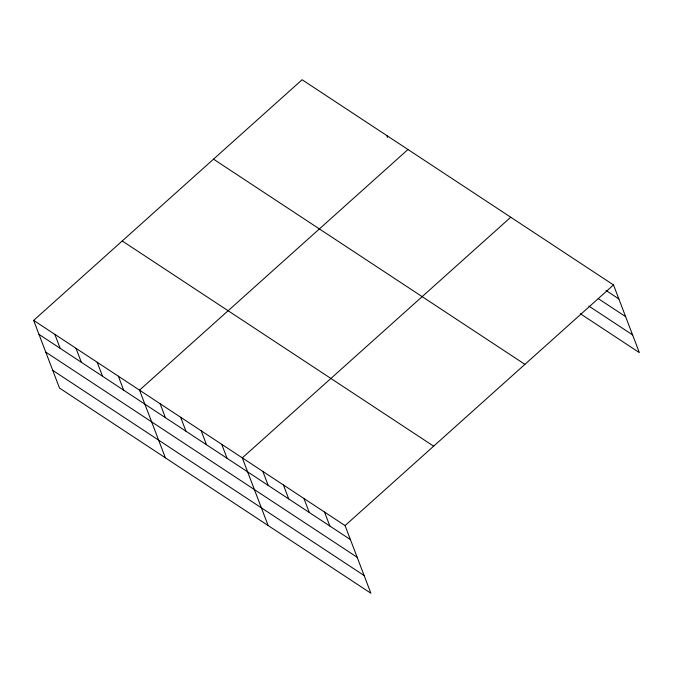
<?xml version="1.0" encoding="UTF-8"?>
<svg xmlns="http://www.w3.org/2000/svg" width="673" height="673" viewBox="0 0 673 673"><rect width="100%" height="100%" fill="white"/><g stroke="black" fill="none" stroke-linecap="round" stroke-linejoin="round"><path stroke-width="1.01" d="M33.65 320.39L345.064 525.588L370.899 593.258L59.493 388.06L33.65 320.39L302.101 79.742L613.507 284.94L639.35 352.61L580.261 313.677M407.981 149.507L139.53 390.155L165.373 457.825M510.748 217.228L242.297 457.876L268.132 525.546M345.064 525.588L613.507 284.94M606.003 290.458L618.849 298.93M598.213 298.585L625.612 316.647M588.909 306.114L632.586 334.893M213.509 159.156L524.923 364.354M122.242 240.976L433.648 446.174M38.992 334.372L350.397 539.569M45.756 352.088L357.17 557.286M52.721 370.343L364.135 575.541M386.807 135.559L387.513 137.418M324.504 512.044L329.846 526.025M303.952 498.5L309.294 512.481M283.4 484.955L288.742 498.945M262.849 471.42L268.191 485.401M221.745 444.331L227.079 458.313M201.185 430.787L206.527 444.769M180.633 417.243L185.975 431.225M160.081 403.699L165.423 417.681M118.355 376.199L123.689 390.189M97.181 362.251L102.515 376.232M75.999 348.294L81.34 362.276M54.824 334.338L60.166 348.328"/></g></svg>
